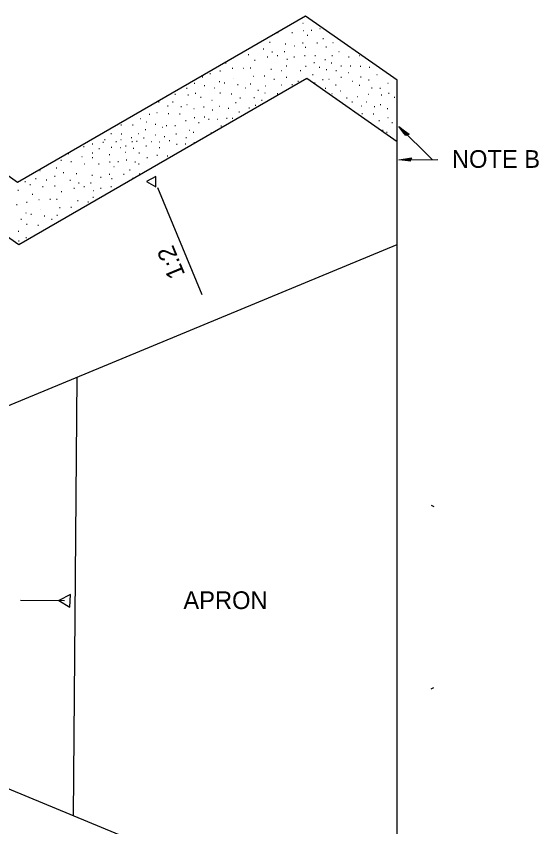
# Model space of a CAD drawing. Extents: x 0 to 2.83, y -0.12 to 1.83.
# Drawn here: x 1.149 to 1.493, y 0.554 to 1.088 of the extents above; entities that cross this region are included whole.
import ezdxf

# ---------------------------------------------------------------- set-up
doc = ezdxf.new("R2010")
doc.units = 0
doc.layers.add('RD_Pr_Roadway_Notes', color=7, linetype='Continuous')
doc.layers.add('SH_General_Details', color=7, linetype='Continuous')

msp = doc.modelspace()

# ---------------------------------------------------------------- linework, layer by layer
at = {"layer": 'RD_Pr_Roadway_Notes'}
for p, q in [((1.42283, 0.99342), (1.40081, 1.01507)), ((1.40081, 0.99323), (1.42644, 0.99345))]:
    msp.add_line(p, q, dxfattribs=at)
for points in [[(1.40635, 1.00978), (1.40536, 1.00915), (1.40341, 1.01176), (1.40081, 1.01507), (1.40441, 1.01239), (1.40766, 1.01014), (1.40635, 1.00978), (1.40557, 1.00948), (1.40281, 1.01311), (1.40694, 1.01027), (1.40573, 1.01009), (1.40435, 1.01163), (1.40598, 1.01045)], [(1.40846, 0.99341), (1.40822, 0.99227), (1.40498, 0.99273), (1.40081, 0.99323), (1.40525, 0.99388), (1.40914, 0.9946), (1.40846, 0.99341), (1.40813, 0.99265), (1.40361, 0.99326), (1.40854, 0.99417), (1.40781, 0.99319), (1.40574, 0.99331), (1.40773, 0.99363)]]:
    msp.add_lwpolyline(points, dxfattribs=at)
at = {"layer": 'SH_General_Details'}
for p, q in [((1.3392, 1.08788), (1.14942, 0.97831)), ((1.39957, 1.04561), (1.3392, 1.08788)), ((1.33738, 1.08322), (1.33778, 1.08322)), ((1.34858, 1.07979), (1.34898, 1.07979)), ((1.32075, 1.07712), (1.32115, 1.07712)), ((1.33025, 1.07716), (1.33065, 1.07716)), ((1.33758, 1.07849), (1.33798, 1.07849)), ((1.34032, 1.07529), (1.34072, 1.07529)), ((1.34298, 1.07859), (1.34338, 1.07859)), ((1.31558, 1.07066), (1.31598, 1.07066)), ((1.32588, 1.06962), (1.32628, 1.06962)), ((1.33725, 1.07029), (1.33765, 1.07029)), ((1.34678, 1.07032), (1.34718, 1.07032)), ((1.35072, 1.07309), (1.35112, 1.07309)), ((1.35715, 1.07049), (1.35755, 1.07049)), ((1.31138, 1.06636), (1.31178, 1.06636)), ((1.31712, 1.06449), (1.31752, 1.06449)), ((1.32512, 1.06462), (1.32552, 1.06462)), ((1.33165, 1.06826), (1.33205, 1.06826)), ((1.33895, 1.06739), (1.33935, 1.06739)), ((1.35272, 1.06772), (1.35312, 1.06772)), ((1.36112, 1.06462), (1.36152, 1.06462)), ((1.30138, 1.06259), (1.30178, 1.06259)), ((1.30565, 1.05892), (1.30605, 1.05892)), ((1.31405, 1.06102), (1.31445, 1.06102)), ((1.32058, 1.06206), (1.32098, 1.06206)), ((1.32692, 1.05949), (1.32732, 1.05949)), ((1.33155, 1.06112), (1.33195, 1.06112)), ((1.33852, 1.06206), (1.33892, 1.06206)), ((1.34532, 1.06189), (1.34572, 1.06189)), ((1.35192, 1.05929), (1.35232, 1.05929)), ((1.35655, 1.06206), (1.35695, 1.06206)), ((1.36755, 1.06112), (1.36795, 1.06112)), ((1.37452, 1.06206), (1.37492, 1.06206)), ((1.28655, 1.05712), (1.28695, 1.05712)), ((1.29085, 1.05366), (1.29125, 1.05366)), ((1.29825, 1.05372), (1.29865, 1.05372)), ((1.30268, 1.05382), (1.30308, 1.05382)), ((1.31645, 1.05299), (1.31685, 1.05299)), ((1.32648, 1.05519), (1.32688, 1.05519)), ((1.33928, 1.05502), (1.33968, 1.05502)), ((1.34472, 1.05746), (1.34512, 1.05746)), ((1.34822, 1.05432), (1.34862, 1.05432)), ((1.35285, 1.05276), (1.35325, 1.05276)), ((1.35622, 1.05716), (1.35662, 1.05716)), ((1.36248, 1.05519), (1.36288, 1.05519)), ((1.36865, 1.05519), (1.36905, 1.05519)), ((1.37528, 1.05502), (1.37568, 1.05502)), ((1.38118, 1.05436), (1.38158, 1.05436)), ((1.27112, 1.04782), (1.27152, 1.04782)), ((1.27618, 1.05019), (1.27658, 1.05019)), ((1.28285, 1.05192), (1.28325, 1.05192)), ((1.30462, 1.04829), (1.30502, 1.04829)), ((1.31198, 1.04862), (1.31238, 1.04862)), ((1.32332, 1.05209), (1.32372, 1.05209)), ((1.32648, 1.04769), (1.32688, 1.04769)), ((1.33578, 1.05219), (1.33618, 1.05219)), ((1.34392, 1.04939), (1.34432, 1.04939)), ((1.35932, 1.05209), (1.35972, 1.05209)), ((1.36248, 1.04769), (1.36288, 1.04769)), ((1.36728, 1.05072), (1.36768, 1.05072)), ((1.37552, 1.04782), (1.37592, 1.04782)), ((1.14942, 0.97831), (1.05158, 1.04682)), ((1.15033, 0.93737), (1.34011, 1.04694)), ((1.26588, 1.04382), (1.26628, 1.04382)), ((1.27252, 1.04222), (1.27292, 1.04222)), ((1.28228, 1.04486), (1.28268, 1.04486)), ((1.28565, 1.04392), (1.28605, 1.04392)), ((1.29445, 1.04279), (1.29485, 1.04279)), ((1.30282, 1.04319), (1.30322, 1.04319)), ((1.31845, 1.04642), (1.31885, 1.04642)), ((1.32308, 1.04262), (1.32348, 1.04262)), ((1.33025, 1.04279), (1.33065, 1.04279)), ((1.33415, 1.04502), (1.33455, 1.04502)), ((1.34011, 1.04694), (1.39957, 1.0053)), ((1.34512, 1.04399), (1.34552, 1.04399)), ((1.35038, 1.04609), (1.35078, 1.04609)), ((1.35905, 1.04262), (1.35945, 1.04262)), ((1.37012, 1.04502), (1.37052, 1.04502)), ((1.37455, 1.04236), (1.37495, 1.04236)), ((1.38078, 1.04596), (1.38118, 1.04596)), ((1.39342, 1.04382), (1.39382, 1.04382)), ((1.39957, 1.0053), (1.39957, 1.04561)), ((1.26072, 1.04039), (1.26112, 1.04039)), ((1.26645, 1.03706), (1.26685, 1.03706)), ((1.27915, 1.04072), (1.27955, 1.04072)), ((1.28285, 1.03742), (1.28325, 1.03742)), ((1.29032, 1.03676), (1.29072, 1.03676)), ((1.29935, 1.04066), (1.29975, 1.04066)), ((1.30785, 1.03906), (1.30825, 1.03906)), ((1.31232, 1.03742), (1.31272, 1.03742)), ((1.31275, 1.04196), (1.31315, 1.04196)), ((1.32048, 1.03699), (1.32088, 1.03699)), ((1.35228, 1.04039), (1.35268, 1.04039)), ((1.35648, 1.03699), (1.35688, 1.03699)), ((1.36222, 1.03872), (1.36262, 1.03872)), ((1.38272, 1.04072), (1.38312, 1.04072)), ((1.38825, 1.04039), (1.38865, 1.04039)), ((1.39398, 1.03706), (1.39438, 1.03706)), ((1.24232, 1.03149), (1.24272, 1.03149)), ((1.25158, 1.03146), (1.25198, 1.03146)), ((1.25315, 1.03639), (1.25355, 1.03639)), ((1.26165, 1.03596), (1.26205, 1.03596)), ((1.27008, 1.03449), (1.27048, 1.03449)), ((1.27738, 1.03262), (1.27778, 1.03262)), ((1.29592, 1.03406), (1.29632, 1.03406)), ((1.30512, 1.03432), (1.30552, 1.03432)), ((1.31032, 1.03246), (1.31072, 1.03246)), ((1.35922, 1.03362), (1.35962, 1.03362)), ((1.36625, 1.03399), (1.36665, 1.03399)), ((1.36985, 1.03149), (1.37025, 1.03149)), ((1.37318, 1.03489), (1.37358, 1.03489)), ((1.37912, 1.03146), (1.37952, 1.03146)), ((1.38068, 1.03639), (1.38108, 1.03639)), ((1.38918, 1.03596), (1.38958, 1.03596)), ((1.39762, 1.03449), (1.39802, 1.03449)), ((1.24828, 1.02886), (1.24868, 1.02886)), ((1.25702, 1.02832), (1.25742, 1.02832)), ((1.26092, 1.02959), (1.26132, 1.02959)), ((1.26552, 1.02712), (1.26592, 1.02712)), ((1.27208, 1.02812), (1.27248, 1.02812)), ((1.27765, 1.02622), (1.27805, 1.02622)), ((1.28242, 1.02849), (1.28282, 1.02849)), ((1.28832, 1.02736), (1.28872, 1.02736)), ((1.29302, 1.03102), (1.29342, 1.03102)), ((1.30192, 1.02742), (1.30232, 1.02742)), ((1.30605, 1.02929), (1.30645, 1.02929)), ((1.37582, 1.02886), (1.37622, 1.02886)), ((1.38455, 1.02832), (1.38495, 1.02832)), ((1.38845, 1.02959), (1.38885, 1.02959)), ((1.39305, 1.02712), (1.39345, 1.02712)), ((1.23612, 1.02339), (1.23652, 1.02339)), ((1.24112, 1.02436), (1.24152, 1.02436)), ((1.24878, 1.02382), (1.24918, 1.02382)), ((1.25625, 1.02346), (1.25665, 1.02346)), ((1.26588, 1.02109), (1.26628, 1.02109)), ((1.27252, 1.02159), (1.27292, 1.02159)), ((1.29085, 1.02076), (1.29125, 1.02076)), ((1.29525, 1.02476), (1.29565, 1.02476)), ((1.37632, 1.02382), (1.37672, 1.02382)), ((1.38378, 1.02346), (1.38418, 1.02346)), ((1.39342, 1.02109), (1.39382, 1.02109)), ((1.21758, 1.01622), (1.21798, 1.01622)), ((1.22518, 1.01626), (1.22558, 1.01626)), ((1.23015, 1.02036), (1.23055, 1.02036)), ((1.23432, 1.01816), (1.23472, 1.01816)), ((1.24008, 1.01679), (1.24048, 1.01679)), ((1.24738, 1.01592), (1.24778, 1.01592)), ((1.25312, 1.01582), (1.25352, 1.01582)), ((1.26005, 1.01922), (1.26045, 1.01922)), ((1.26865, 1.01782), (1.26905, 1.01782)), ((1.27522, 1.01996), (1.27562, 1.01996)), ((1.28112, 1.01996), (1.28152, 1.01996)), ((1.28338, 1.01559), (1.28378, 1.01559)), ((1.28712, 1.02059), (1.28752, 1.02059)), ((1.38758, 1.01922), (1.38798, 1.01922)), ((1.39618, 1.01782), (1.39658, 1.01782)), ((1.21098, 1.01059), (1.21138, 1.01059)), ((1.21778, 1.01042), (1.21818, 1.01042)), ((1.22902, 1.01059), (1.22942, 1.01059)), ((1.23358, 1.01316), (1.23398, 1.01316)), ((1.24465, 1.01466), (1.24505, 1.01466)), ((1.25378, 1.01042), (1.25418, 1.01042)), ((1.26245, 1.01279), (1.26285, 1.01279)), ((1.26512, 1.01136), (1.26552, 1.01136)), ((1.27688, 1.01092), (1.27728, 1.01092)), ((1.38998, 1.01279), (1.39038, 1.01279)), ((1.39265, 1.01136), (1.39305, 1.01136)), ((1.05248, 1.00589), (1.15033, 0.93737)), ((1.20568, 1.00479), (1.20608, 1.00479)), ((1.20672, 1.00659), (1.20712, 1.00659)), ((1.21415, 1.00519), (1.21455, 1.00519)), ((1.21738, 1.00659), (1.21778, 1.00659)), ((1.22438, 1.00782), (1.22478, 1.00782)), ((1.22475, 1.00532), (1.22515, 1.00532)), ((1.22785, 1.00552), (1.22825, 1.00552)), ((1.23245, 1.00759), (1.23285, 1.00759)), ((1.23738, 1.00532), (1.23778, 1.00532)), ((1.24002, 1.00966), (1.24042, 1.00966)), ((1.24288, 1.00512), (1.24328, 1.00512)), ((1.24598, 1.00856), (1.24638, 1.00856)), ((1.24928, 1.00596), (1.24968, 1.00596)), ((1.26038, 1.00782), (1.26078, 1.00782)), ((1.26555, 1.00469), (1.26595, 1.00469)), ((1.39957, 0.40471), (1.39957, 1.0053)), ((1.19295, 1.00192), (1.19335, 1.00192)), ((1.19868, 1.00366), (1.19908, 1.00366)), ((1.20305, 1.00062), (1.20345, 1.00062)), ((1.21105, 1.00149), (1.21145, 1.00149)), ((1.21718, 1.00132), (1.21758, 1.00132)), ((1.22058, 1.00239), (1.22098, 1.00239)), ((1.22568, 1.00089), (1.22608, 1.00089)), ((1.23395, 1.00242), (1.23435, 1.00242)), ((1.24278, 1.00129), (1.24318, 1.00129)), ((1.25418, 1.00346), (1.25458, 1.00346)), ((1.25998, 1.00382), (1.26038, 1.00382)), ((1.18278, 0.99739), (1.18318, 0.99739)), ((1.19168, 0.99549), (1.19208, 0.99549)), ((1.19852, 0.99776), (1.19892, 0.99776)), ((1.19862, 0.99472), (1.19902, 0.99472)), ((1.20985, 0.99669), (1.21025, 0.99669)), ((1.22025, 0.99822), (1.22065, 0.99822)), ((1.22938, 0.99776), (1.22978, 0.99776)), ((1.23458, 0.99472), (1.23498, 0.99472)), ((1.24115, 0.99626), (1.24155, 0.99626)), ((1.24805, 0.99579), (1.24845, 0.99579)), ((1.17802, 0.99299), (1.17842, 0.99299)), ((1.18445, 0.99206), (1.18485, 0.99206)), ((1.19322, 0.99059), (1.19362, 0.99059)), ((1.20272, 0.99062), (1.20312, 0.99062)), ((1.21005, 0.99196), (1.21045, 0.99196)), ((1.21278, 0.98876), (1.21318, 0.98876)), ((1.21545, 0.99206), (1.21585, 0.99206)), ((1.22105, 0.99326), (1.22145, 0.99326)), ((1.22675, 0.99192), (1.22715, 0.99192)), ((1.22922, 0.99059), (1.22962, 0.99059)), ((1.16398, 0.98609), (1.16438, 0.98609)), ((1.17492, 0.98802), (1.17532, 0.98802)), ((1.17955, 0.98476), (1.17995, 0.98476)), ((1.18805, 0.98412), (1.18845, 0.98412)), ((1.20972, 0.98376), (1.21012, 0.98376)), ((1.21925, 0.98379), (1.21965, 0.98379)), ((1.22318, 0.98656), (1.22358, 0.98656)), ((1.22962, 0.98396), (1.23002, 0.98396)), ((1.15418, 0.97902), (1.15458, 0.97902)), ((1.16115, 0.98086), (1.16155, 0.98086)), ((1.16828, 0.97999), (1.16868, 0.97999)), ((1.17372, 0.98249), (1.17412, 0.98249)), ((1.18385, 0.97982), (1.18425, 0.97982)), ((1.18958, 0.97796), (1.18998, 0.97796)), ((1.19758, 0.97809), (1.19798, 0.97809)), ((1.19835, 0.98309), (1.19875, 0.98309)), ((1.20412, 0.98172), (1.20452, 0.98172)), ((1.21142, 0.98086), (1.21182, 0.98086)), ((1.22518, 0.98119), (1.22558, 0.98119)), ((1.14962, 0.97319), (1.15002, 0.97319)), ((1.15755, 0.97699), (1.15795, 0.97699)), ((1.16585, 0.97552), (1.16625, 0.97552)), ((1.17385, 0.97606), (1.17425, 0.97606)), ((1.18652, 0.97449), (1.18692, 0.97449)), ((1.19305, 0.97552), (1.19345, 0.97552)), ((1.19938, 0.97296), (1.19978, 0.97296)), ((1.20402, 0.97459), (1.20442, 0.97459)), ((1.21098, 0.97552), (1.21138, 0.97552)), ((1.27102, 0.90424), (1.24183, 0.97467)), ((1.15902, 0.97059), (1.15942, 0.97059)), ((1.17072, 0.96719), (1.17112, 0.96719)), ((1.17515, 0.96729), (1.17555, 0.96729)), ((1.17812, 0.97239), (1.17852, 0.97239)), ((1.19895, 0.96866), (1.19935, 0.96866)), ((1.14865, 0.96366), (1.14905, 0.96366)), ((1.15532, 0.96539), (1.15572, 0.96539)), ((1.16332, 0.96712), (1.16372, 0.96712)), ((1.18445, 0.96209), (1.18485, 0.96209)), ((1.18892, 0.96646), (1.18932, 0.96646)), ((1.19578, 0.96556), (1.19618, 0.96556)), ((1.15475, 0.95832), (1.15515, 0.95832)), ((1.15812, 0.95739), (1.15852, 0.95739)), ((1.17528, 0.95666), (1.17568, 0.95666)), ((1.17708, 0.96176), (1.17748, 0.96176)), ((1.15162, 0.95419), (1.15202, 0.95419)), ((1.16692, 0.95626), (1.16732, 0.95626)), ((1.17182, 0.95412), (1.17222, 0.95412)), ((1.14985, 0.94609), (1.15025, 0.94609)), ((1.15532, 0.95089), (1.15572, 0.95089)), ((1.16278, 0.95022), (1.16318, 0.95022)), ((1.15488, 0.94196), (1.15528, 0.94196)), ((0.91135, 0.73509), (1.39957, 0.93743)), ((1.15012, 0.93969), (1.15052, 0.93969)), ((1.39957, 0.93743), (1.39957, 0.93743)), ((1.18619, 0.56094), (1.18861, 0.85)), ((1.42211, 0.76563), (1.42392, 0.76459)), ((1.15125, 0.70302), (1.1803, 0.70277)), ((0.91084, 0.67497), (1.39957, 0.47258)), ((1.42211, 0.64438), (1.42392, 0.64542))]:
    msp.add_line(p, q, dxfattribs=at)
for points in [[(1.38635, 1.04949), (1.38648, 1.04949)], [(1.29195, 1.04676), (1.29202, 1.04676)], [(1.35468, 1.04642), (1.35482, 1.04642)], [(1.39928, 1.00732), (1.39957, 1.00732)], [(1.16442, 0.96022), (1.16448, 0.96022)]]:
    msp.add_lwpolyline(points, dxfattribs=at)
for points in [[(1.23433, 0.97884), (1.24058, 0.97537), (1.24058, 0.98231)], [(1.17657, 0.70277), (1.18392, 0.69835), (1.18421, 0.70668)]]:
    msp.add_lwpolyline(points, close=True, dxfattribs=at)

# ---------------------------------------------------------------- texts
at = {"layer": 'RD_Pr_Roadway_Notes'}
for s, p in [('NOTE B', (1.43578, 0.98792)), ('APRON', (1.25874, 0.69706))]:
    msp.add_text(s, height=0.011667, dxfattribs=at).set_placement(p)
msp.add_text('1:2', height=0.011667, rotation=112.5108, dxfattribs=at).set_placement((1.26006, 0.91764))

doc.saveas('drawing.dxf')
